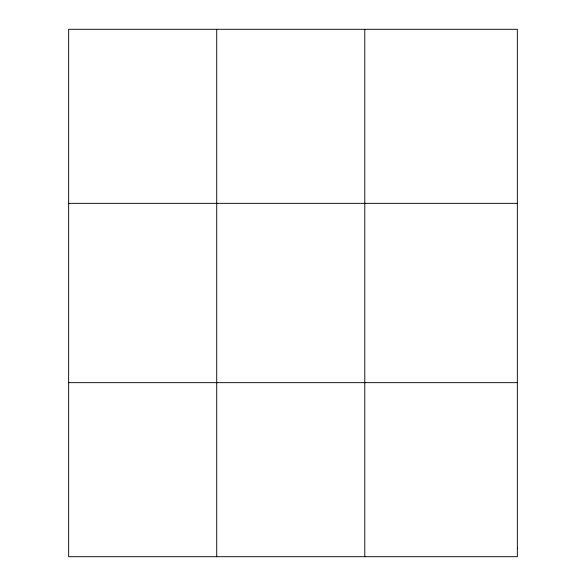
<?xml version="1.0" encoding="UTF-8"?>
<svg xmlns="http://www.w3.org/2000/svg" width="586" height="586" viewBox="0 0 586 586"><rect width="100%" height="100%" fill="white"/><g stroke="black" fill="none" stroke-linecap="round" stroke-linejoin="round"><path stroke-width="0.88" d="M216.717 556.7L216.717 29.3M364.792 556.7L364.792 29.3M68.65 203.342L517.35 203.342M68.65 382.658L517.35 382.658M517.35 548.415L517.35 556.7L68.65 556.7L68.65 29.3L517.35 29.3L517.35 548.415"/></g></svg>
